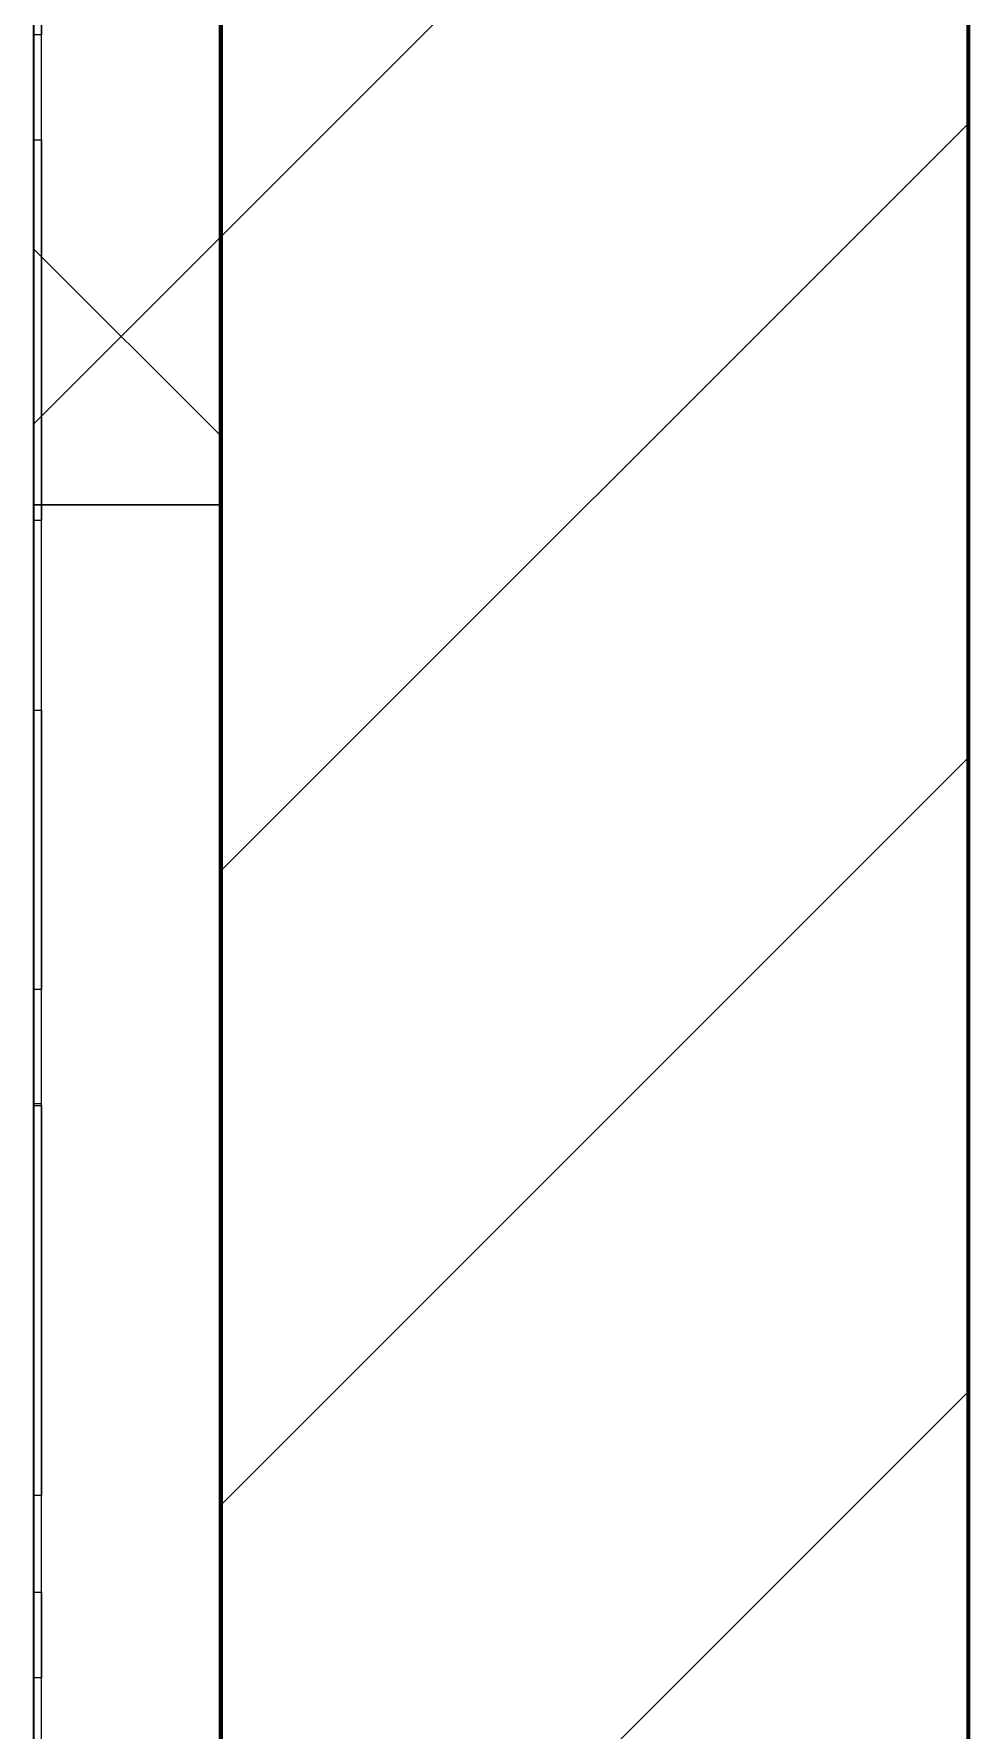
# Model space of a CAD drawing. Header units: millimetres. Extents: x -920231 to -841213, y -17301 to 22361.
# Drawn here: x -869552.4 to -869302.4, y -6948.9 to -6494.9 of the extents above; entities that cross this region are included whole.
import ezdxf

# ---------------------------------------------------------------- set-up
doc = ezdxf.new("R2010")
doc.units = ezdxf.units.MM
for name, color, linetype, lineweight in [('A-GLAZ-CURT', 2, 'Continuous', 9), ('A-WALL', 5, 'Continuous', 35), ('A-WALL-FNSH', 2, 'Continuous', 35), ('A-WALL-PATT', 1, 'Continuous', 35)]:
    doc.layers.add(name, color=color, linetype=linetype, lineweight=lineweight)

# ---------------------------------------------------------------- blocks, each defined once
blk = doc.blocks.new('PPLS-PP19_Custom Tile Pattern - Custom Tile Pattern-V45-4230-01 ENLARGED MULTI-PURPOSE LEVEL - REFLECTED CEILING PLAN - SHEET 1')
at = {"layer": 'A-GLAZ-CURT'}
for p, q in [((-13.88, 0), (9.01, 0)), ((-13.88, -2), (-13.88, 0)), ((9.01, 0), (9.01, -2)), ((34.85, 0), (139.22, 0)), ((34.85, -2), (34.85, 0)), ((139.22, 0), (139.22, -2)), ((139.77, 0), (139.77, -2)), ((170.29, 0), (245.04, 0)), ((170.29, -2), (170.29, 0)), ((195.99, 0), (208.93, 0)), ((208.93, 0), (195.99, 0)), ((209.65, 0), (213.31, 0)), ((213.31, 0), (209.65, 0)), ((230.06, 0), (300, 0)), ((245.04, 0), (245.04, -2)), ((295.8, 0), (300, 0)), ((295.8, -2), (295.8, 0)), ((300, 0), (300, -2)), ((-300, -2), (300, -2)), ((9.01, -2), (-13.88, -2)), ((139.22, -2), (34.85, -2)), ((245.04, -2), (170.29, -2)), ((300, -2), (295.8, -2)), ((300, -2), (300, -50)), ((300, -50), (-300, -50))]:
    blk.add_line(p, q, dxfattribs=at)
for points, knots in [([(-126.5, 0), (-122.44, 0), (-108.71, 0), (-86.68, 0), (-63.44, 0), (-54.4, 0), (-48.53, 0), (-30.79, 0), (-18.03, 0), (8.61, 0), (15.02, 0), (22.91, 0), (31, 0), (39.04, 0), (51.19, 0), (58.74, 0), (61.34, 0), (61.45, 0)], [-5231.017328, -5231.017328, -5231.017328, -5231.017328, -4994.692869, -4542.524482, -4008.285538, -3689.699207, -3546.54457, -3315.260113, -2864.387349, -2439.246196, -2084.094819, -1956.422387, -1818.904206, -1645.594513, -1443.202566, -1228.752106, -1120.932285, -1120.932285, -1120.932285, -1120.932285]), ([(-115.82, 0), (-114.96, 0), (-110.41, 0), (-96.78, 0), (-71.33, 0), (-42.53, 0), (-12.78, 0), (4.23, 0), (9.64, 0), (10.14, 0), (10.18, 0)], [-5724.064692, -5724.064692, -5724.064692, -5724.064692, -5430.283136, -5103.229623, -4799.173296, -4065.652676, -3589.737505, -3285.047089, -3066.359526, -3044.715262, -3044.715262, -3044.715262, -3044.715262]), ([(31.18, 0), (25.97, 0), (11.99, 0), (-16.92, 0), (-47.42, 0), (-65.35, 0), (-66.28, 0), (-66.31, 0)], [-4496.803627, -4496.803627, -4496.803627, -4496.803627, -4222.080604, -3745.412743, -2981.410125, -2542.574734, -2526.906796, -2526.906796, -2526.906796, -2526.906796]), ([(42.81, 0), (40.2, 0), (33.63, 0), (24.07, 0), (12.82, 0), (-2.9, 0), (-20.62, 0), (-31.32, 0), (-38.03, 0), (-40.23, 0)], [-2450.020912, -2450.020912, -2450.020912, -2450.020912, -2313.748533, -2106.613311, -1925.670641, -1617.263037, -1290.787923, -1039.307308, -917.052149, -917.052149, -917.052149, -917.052149]), ([(-26.75, 0), (-27.82, 0), (-32.34, 0), (-37.12, 0), (-39.4, 0)], [-8718.362214, -8718.362214, -8718.362214, -8718.362214, -8532.293389, -8369.627725, -8369.627725, -8369.627725, -8369.627725]), ([(9.32, 0), (9.08, 0), (7.65, 0), (2.57, 0), (-12.23, 0), (-25.14, 0), (-34.62, 0), (-39.19, 0)], [-2922.926651, -2922.926651, -2922.926651, -2922.926651, -2882.788014, -2720.818881, -2518.50168, -2125.455881, -1826.829157, -1826.829157, -1826.829157, -1826.829157]), ([(-36.78, 0), (-32.43, 0), (-19.22, 0), (8.83, 0), (43.36, 0), (70.92, 0), (82.12, 0), (83.66, 0)], [-6191.144455, -6191.144455, -6191.144455, -6191.144455, -5862.463379, -5340.621928, -4573.028122, -4094.177415, -3869.465285, -3869.465285, -3869.465285, -3869.465285]), ([(-36.29, 0), (-36.29, 0), (-34.66, 0), (-28.88, 0), (-26.95, 0), (-26.54, 0)], [-9150.272121, -9150.272121, -9150.272121, -9150.272121, -9057.163041, -8919.836787, -8834.607043, -8834.607043, -8834.607043, -8834.607043]), ([(30.82, 0), (29.27, 0), (20.14, 0), (3.54, 0), (-16.58, 0), (-34.76, 0), (-36.04, 0)], [-10462.034656, -10462.034656, -10462.034656, -10462.034656, -10363.088938, -9884.23066, -9424.652049, -9182.880979, -9182.880979, -9182.880979, -9182.880979]), ([(70.61, 0), (66.16, 0), (55.8, 0), (39.61, 0), (24.74, 0), (2.64, 0), (-17.84, 0), (-30.57, 0), (-31.82, 0), (-32, 0)], [-4647.237329, -4647.237329, -4647.237329, -4647.237329, -4326.416877, -4098.545751, -3766.694881, -3333.063701, -2994.501669, -2698.150104, -2614.070998, -2614.070998, -2614.070998, -2614.070998]), ([(-30.61, 0), (-29.53, 0), (-23.35, 0), (-15.75, 0), (-15.19, 0)], [-54150.414002, -54150.414002, -54150.414002, -54150.414002, -53749.15266, -53717.791567, -53717.791567, -53717.791567, -53717.791567]), ([(-13.88, 0), (-15.14, 0), (-18.44, 0), (-26.26, 0), (-29.97, 0), (-30.54, 0)], [-55123.81448, -55123.81448, -55123.81448, -55123.81448, -54789.006179, -54461.685999, -54258.56961, -54258.56961, -54258.56961, -54258.56961]), ([(-30.52, 0), (-27.11, 0), (-17.83, 0), (5.99, 0), (22.06, 0), (36.13, 0), (40.55, 0), (42.81, 0)], [-2323.618664, -2323.618664, -2323.618664, -2323.618664, -2142.497158, -1716.209403, -1206.526904, -1089.329421, -970.572472, -970.572472, -970.572472, -970.572472]), ([(8.33, 0), (8.19, 0), (7.18, 0), (0.32, 0), (-13.89, 0), (-24.92, 0), (-29.03, 0)], [-3574.286521, -3574.286521, -3574.286521, -3574.286521, -3526.962355, -3285.499107, -2903.012179, -2680.714891, -2680.714891, -2680.714891, -2680.714891]), ([(-28.57, 0), (-26.93, 0), (-20.29, 0), (-11.45, 0), (2.08, 0), (13.15, 0), (21.24, 0), (24.62, 0), (24.72, 0), (24.72, 0)], [-5361.429781, -5361.429781, -5361.429781, -5361.429781, -5261.36855, -5050.479954, -4785.90057, -4596.498881, -4445.288762, -4384.376941, -4376.041937, -4376.041937, -4376.041937, -4376.041937]), ([(-15.19, 0), (-13.07, 0), (7.48, 0), (29.35, 0), (41.98, 0), (42.03, 0)], [-461.142613, -461.142613, -461.142613, -461.142613, -429.606584, -390.253598, -390.072149, -390.072149, -390.072149, -390.072149]), ([(42.81, 0), (40.51, 0), (31.45, 0), (18.55, 0), (11.55, 0), (9.01, 0)], [-314.699198, -314.699198, -314.699198, -314.699198, -307.516438, -285.83788, -269.307637, -269.307637, -269.307637, -269.307637]), ([(24.69, 0), (24.54, 0), (20.99, 0), (15.48, 0), (10.8, 0), (9.63, 0)], [-4368.572414, -4368.572414, -4368.572414, -4368.572414, -4306.476363, -4080.000647, -3772.857994, -3772.857994, -3772.857994, -3772.857994]), ([(18.16, 0), (19.15, 0), (24.25, 0), (25.66, 0), (26.12, 0)], [-5700.113719, -5700.113719, -5700.113719, -5700.113719, -5554.232259, -5302.431367, -5302.431367, -5302.431367, -5302.431367]), ([(42.87, 0), (42.44, 0), (38.57, 0), (29.53, 0), (20.67, 0), (18.85, 0), (18.16, 0)], [-6336.98754, -6336.98754, -6336.98754, -6336.98754, -6314.283804, -6135.05769, -5972.647715, -5832.674503, -5832.674503, -5832.674503, -5832.674503]), ([(27.44, 0), (27.9, 0), (29.54, 0), (38.07, 0), (53.39, 0), (71.67, 0), (84.83, 0), (86.01, 0), (92.51, 0), (94.33, 0)], [-5037.309798, -5037.309798, -5037.309798, -5037.309798, -4887.603822, -4705.298446, -4353.683244, -3960.84581, -3759.045785, -3336.541051, -2783.776468, -2783.776468, -2783.776468, -2783.776468]), ([(136.44, 0), (121.66, 0), (86.93, 0), (51.16, 0), (31.18, 0)], [-106.750556, -106.750556, -106.750556, -106.750556, -59.610984, 0, 0, 0, 0]), ([(34.85, 0), (38.34, 0), (49.1, 0), (71.92, 0), (100.49, 0), (115.44, 0), (125.62, 0)], [-133.562983, -133.562983, -133.562983, -133.562983, -118.513713, -97.899267, -63.759246, -39.28323, -39.28323, -39.28323, -39.28323]), ([(42.82, 0), (42.11, 0), (39.56, 0), (36.02, 0), (35.54, 0), (35.54, 0)], [-328.82508, -328.82508, -328.82508, -328.82508, -326.15566, -319.318397, -317.489778, -317.489778, -317.489778, -317.489778]), ([(42.8, 0), (56.54, 0), (84.58, 0), (111.76, 0), (124.99, 0)], [-389.269039, -389.269039, -389.269039, -389.269039, -346.313304, -304.787593, -304.787593, -304.787593, -304.787593]), ([(76.63, 0), (74.8, 0), (67.65, 0), (55.99, 0), (46.37, 0), (42.84, 0)], [-3095.572228, -3095.572228, -3095.572228, -3095.572228, -2950.589685, -2634.532728, -2450.661347, -2450.661347, -2450.661347, -2450.661347]), ([(53.18, 0), (53.06, 0), (52.22, 0), (48.11, 0), (44.12, 0), (42.84, 0)], [-622.740158, -622.740158, -622.740158, -622.740158, -566.066452, -360.610861, -268.733837, -268.733837, -268.733837, -268.733837]), ([(103.09, 0), (101.08, 0), (86.31, 0), (65.8, 0), (47.8, 0), (42.89, 0)], [-375.435014, -375.435014, -375.435014, -375.435014, -369.147452, -330.153101, -314.790799, -314.790799, -314.790799, -314.790799]), ([(42.93, 0), (43.4, 0), (50.63, 0), (64.79, 0), (95.91, 0), (116.65, 0), (124.56, 0), (125.26, 0)], [-307.218636, -307.218636, -307.218636, -307.218636, -305.899624, -287.17622, -249.500363, -194.761443, -189.140439, -189.140439, -189.140439, -189.140439]), ([(42.94, 0), (44.21, 0), (48.33, 0), (57.76, 0), (64.47, 0), (72.74, 0), (75.22, 0), (76.03, 0), (76.21, 0)], [-968.174444, -968.174444, -968.174444, -968.174444, -901.315459, -753.071572, -495.328968, -421.953223, -334.951786, -290.452333, -290.452333, -290.452333, -290.452333]), ([(125.87, 0), (119.55, 0), (102.29, 0), (76.86, 0), (57.82, 0), (47.66, 0), (44.47, 0), (43.24, 0)], [-431.911913, -431.911913, -431.911913, -431.911913, -401.860199, -357.622665, -341.267687, -334.000314, -329.358298, -329.358298, -329.358298, -329.358298]), ([(114.39, 0), (114.2, 0), (112.08, 0), (105.42, 0), (92.38, 0), (85.59, 0), (74.4, 0), (62.26, 0), (52.41, 0), (47.08, 0), (43.44, 0)], [-8148.58938, -8148.58938, -8148.58938, -8148.58938, -8105.191388, -7723.759874, -7531.75727, -7135.649961, -6924.452779, -6738.82075, -6548.303034, -6347.322254, -6347.322254, -6347.322254, -6347.322254]), ([(61.47, 0), (61.47, 0), (61.21, 0), (54.61, 0), (53.71, 0), (53.56, 0)], [-1113.311073, -1113.311073, -1113.311073, -1113.311073, -1096.402191, -891.204116, -747.28819, -747.28819, -747.28819, -747.28819]), ([(76.22, 0), (75.58, 0), (73.64, 0), (71.05, 0), (70.61, 0)], [-193.634889, -193.634889, -193.634889, -193.634889, -31.537676, 0, 0, 0, 0]), ([(94.4, 0), (94.4, 0), (94.64, 0), (99.11, 0), (108.97, 0), (117.5, 0), (123.62, 0), (125.85, 0)], [-2348.345796, -2348.345796, -2348.345796, -2348.345796, -2310.419338, -2233.599744, -2052.234781, -1843.028543, -1726.414061, -1726.414061, -1726.414061, -1726.414061]), ([(125.69, 0), (123.8, 0), (122.13, 0), (114.96, 0), (108.04, 0), (103.09, 0)], [-30.47682, -30.47682, -30.47682, -30.47682, -22.807238, -15.488593, 0, 0, 0, 0]), ([(157.9, 0), (156.77, 0), (151.67, 0), (143.29, 0), (134.04, 0), (126.24, 0), (118.6, 0), (114.23, 0), (111.98, 0), (105.66, 0), (105.23, 0), (105.23, 0)], [-10292.955006, -10292.955006, -10292.955006, -10292.955006, -10098.273015, -9847.788484, -9677.714971, -9567.007022, -9453.21225, -9220.200448, -9012.77275, -8966.157302, -8929.495943, -8929.495943, -8929.495943, -8929.495943]), ([(105.26, 0), (105.52, 0), (111.01, 0), (112.65, 0), (113.59, 0)], [-8920.561005, -8920.561005, -8920.561005, -8920.561005, -8814.835624, -8577.462505, -8577.462505, -8577.462505, -8577.462505]), ([(125.86, 0), (129.84, 0), (134.06, 0), (138.28, 0), (138.53, 0)], [-303.877048, -303.877048, -303.877048, -303.877048, -291.370682, -290.5735, -290.5735, -290.5735, -290.5735]), ([(125.91, 0), (127.24, 0), (128.82, 0), (129.02, 0), (129.02, 0)], [-39.050993, -39.050993, -39.050993, -39.050993, -35.895543, -35.445596, -35.445596, -35.445596, -35.445596]), ([(126.03, 0), (129.72, 0), (142.07, 0), (163.31, 0), (185.23, 0), (193.62, 0), (194.69, 0), (194.79, 0)], [-1723.290194, -1723.290194, -1723.290194, -1723.290194, -1530.39897, -1095.004608, -529.74427, -295.064701, -265.121568, -265.121568, -265.121568, -265.121568]), ([(168.37, 0), (167.68, 0), (162.47, 0), (150.38, 0), (131.77, 0), (126.35, 0)], [-543.375029, -543.375029, -543.375029, -543.375029, -530.793311, -458.593899, -432.67672, -432.67672, -432.67672, -432.67672]), ([(193.8, 0), (193.33, 0), (190.11, 0), (183.13, 0), (171, 0), (161.95, 0), (161.28, 0), (158.35, 0), (157.85, 0), (157.77, 0)], [-11665.349007, -11665.349007, -11665.349007, -11665.349007, -11565.880756, -11105.624034, -10839.086983, -10768.332124, -10666.779182, -10580.760289, -10550.278881, -10550.278881, -10550.278881, -10550.278881]), ([(208.9, 0), (207.7, 0), (193.51, 0), (177.41, 0), (159.34, 0), (158.33, 0), (158.3, 0)], [-192.02946, -192.02946, -192.02946, -192.02946, -187.987675, -143.776725, -129.632772, -123.352749, -123.352749, -123.352749, -123.352749]), ([(159.07, 0), (159.13, 0), (160.84, 0), (165.21, 0), (174.15, 0), (185.98, 0), (208.82, 0), (219.42, 0), (230.06, 0)], [-115.643202, -115.643202, -115.643202, -115.643202, -114.681583, -87.660824, -65.295536, -41.623857, -24.459831, 0, 0, 0, 0]), ([(215.22, 0), (214.62, 0), (210.55, 0), (203.98, 0), (187.54, 0), (175.3, 0), (169.49, 0)], [-203.825446, -203.825446, -203.825446, -203.825446, -198.527383, -184.406837, -162.427601, -142.916156, -142.916156, -142.916156, -142.916156]), ([(170.29, 0), (170.39, 0), (171.48, 0), (172.17, 0), (172.45, 0)], [-59.471458, -59.471458, -59.471458, -59.471458, -56.742688, -29.735729, -29.735729, -29.735729, -29.735729]), ([(172.07, 0), (177.66, 0), (187.87, 0), (201.08, 0), (207.47, 0), (213.96, 0), (215.11, 0)], [-255.364076, -255.364076, -255.364076, -255.364076, -237.955587, -223.92608, -215.862851, -208.75215, -208.75215, -208.75215, -208.75215]), ([(300, 0), (286.53, 0), (255.8, 0), (224.99, 0), (209.53, 0)], [-285.253232, -285.253232, -285.253232, -285.253232, -244.693688, -192.73867, -192.73867, -192.73867, -192.73867]), ([(300, 0), (288.22, 0), (262, 0), (230.48, 0), (220, 0), (219.04, 0)], [-12528.858583, -12528.858583, -12528.858583, -12528.858583, -11905.454923, -11162.864862, -10859.773777, -10859.773777, -10859.773777, -10859.773777]), ([(219.84, 0), (220.8, 0), (227.72, 0), (240.28, 0), (245.04, 0)], [-10674.31991, -10674.31991, -10674.31991, -10674.31991, -10511.382485, -9932.504441, -9932.504441, -9932.504441, -9932.504441]), ([(284.78, 0), (284.83, 0), (285.23, 0), (287.47, 0), (293.59, 0), (297.76, 0), (300, 0)], [-4096.535135, -4096.535135, -4096.535135, -4096.535135, -4053.389046, -3959.664717, -3862.421465, -3746.95702, -3746.95702, -3746.95702, -3746.95702]), ([(295.8, 0), (294.18, 0), (290.94, 0), (286.68, 0), (285.79, 0)], [-4679.165325, -4679.165325, -4679.165325, -4679.165325, -4358.271401, -4213.061173, -4213.061173, -4213.061173, -4213.061173])]:
    blk.add_open_spline(points, degree=3, knots=knots, dxfattribs=at)
for points in [[(42.02, 0), (38.51, 0), (34.71, 0), (30.82, 0)], [(36.29, 0), (37.52, 0), (40.16, 0), (42.78, 0)], [(80.35, 0), (79.57, 0), (78.27, 0), (76.63, 0)], [(84.06, 0), (83.48, 0), (82.41, 0), (81.72, 0)], [(125.89, 0), (130.1, 0), (132.8, 0), (134.6, 0)], [(129.02, 0), (129, 0), (127.56, 0), (126.45, 0)], [(195.11, 0), (194.91, 0), (194.44, 0), (193.8, 0)]]:
    blk.add_open_spline(points, degree=3, dxfattribs=at)
blk = doc.blocks.new('PPLS-PP19_Custom Tile Pattern - Custom Tile Pattern-V46-4230-01 ENLARGED MULTI-PURPOSE LEVEL - REFLECTED CEILING PLAN - SHEET 1')
at = {"layer": 'A-GLAZ-CURT'}
for p, q in [((-300, 0), (-202.31, 0)), ((-300, -2), (-300, 0)), ((-293.07, 0), (-275.75, 0)), ((-275.75, 0), (-293.07, 0)), ((-222.32, 0), (-205, 0)), ((-205, 0), (-222.32, 0)), ((-202.31, 0), (-202.31, -2)), ((-174.21, 0), (-140.66, 0)), ((-174.21, -2), (-174.21, 0)), ((-300, -2), (300, -2)), ((-300, -50), (-300, -2)), ((-202.31, -2), (-300, -2)), ((-140.66, -2), (-174.21, -2)), ((300, -50), (-300, -50))]:
    blk.add_line(p, q, dxfattribs=at)
at = {"layer": 'A-GLAZ-CURT', "flags": 128}
for points in [[(-300, 0), (-291.7, 0), (-283.58, 0), (-275.62, 0), (-267.8, 0), (-260.12, 0), (-252.56, 0), (-245.12, 0), (-237.77, 0), (-230.5, 0), (-223.32, 0), (-216.2, 0), (-209.18, 0), (-202.31, 0)], [(-226.14, 0), (-232.95, 0), (-239.91, 0), (-247.01, 0), (-254.25, 0), (-261.61, 0), (-269.09, 0), (-276.68, 0), (-284.36, 0), (-292.14, 0), (-300, 0)], [(-174.21, 0), (-178.96, 0), (-183.97, 0), (-189.27, 0), (-194.85, 0), (-200.68, 0), (-206.74, 0), (-213.02, 0), (-219.49, 0), (-224.99, 0)]]:
    blk.add_lwpolyline(points, dxfattribs=at)
at = {"layer": 'A-GLAZ-CURT'}
for points, knots in [([(-300, 0), (-284.65, 0), (-236.57, 0), (-184.21, 0), (-151.15, 0), (-140.66, 0)], [-5323.127839, -5323.127839, -5323.127839, -5323.127839, -4502.809032, -2700.551212, -1671.606487, -1671.606487, -1671.606487, -1671.606487]), ([(-225.52, 0), (-243.31, 0), (-267.25, 0), (-294.48, 0), (-300, 0)], [-14883.090856, -14883.090856, -14883.090856, -14883.090856, -13729.592194, -13439.944408, -13439.944408, -13439.944408, -13439.944408]), ([(-225, 0), (-228.84, 0), (-238.59, 0), (-255.22, 0), (-262.59, 0), (-264.9, 0), (-265.4, 0)], [-1062.354122, -1062.354122, -1062.354122, -1062.354122, -858.079193, -543.655514, -208.940337, 0, 0, 0, 0]), ([(-258.6, 0), (-257.91, 0), (-254.26, 0), (-242.21, 0), (-231.34, 0), (-225.2, 0)], [-5722.54675, -5722.54675, -5722.54675, -5722.54675, -5657.471696, -5413.335975, -5069.638732, -5069.638732, -5069.638732, -5069.638732]), ([(-133.82, 0), (-135.51, 0), (-137.8, 0), (-149.31, 0), (-162.01, 0), (-177.91, 0), (-199.46, 0), (-216.65, 0), (-231.26, 0), (-233.46, 0), (-234, 0)], [-2731.647847, -2731.647847, -2731.647847, -2731.647847, -2418.507304, -2308.929706, -2113.765672, -1763.376603, -1422.553702, -978.033455, -846.069444, -682.911962, -682.911962, -682.911962, -682.911962]), ([(-233.49, 0), (-233.44, 0), (-232.38, 0), (-230.74, 0), (-225.3, 0), (-223.63, 0)], [-455.274641, -455.274641, -455.274641, -455.274641, -440.605512, -119.536984, 0, 0, 0, 0]), ([(-225, 0), (-224.13, 0), (-219.99, 0), (-213.1, 0), (-200.2, 0), (-185.8, 0), (-171.77, 0), (-158.7, 0), (-157.22, 0)], [-5065.834793, -5065.834793, -5065.834793, -5065.834793, -5017.494783, -4832.723979, -4666.091899, -4349.945572, -4000.813434, -3840.635403, -3840.635403, -3840.635403, -3840.635403]), ([(-142.98, 0), (-163.97, 0), (-190.87, 0), (-221.34, 0), (-224.99, 0)], [-16903.495882, -16903.495882, -16903.495882, -16903.495882, -15131.813646, -14894.375603, -14894.375603, -14894.375603, -14894.375603]), ([(-141.98, 0), (-143.11, 0), (-147.67, 0), (-147.69, 0), (-158.72, 0), (-174.02, 0), (-185.59, 0), (-205.55, 0), (-218.62, 0), (-224.98, 0)], [-3046.080328, -3046.080328, -3046.080328, -3046.080328, -2919.378265, -2477.344047, -2237.412286, -2029.680487, -1755.085331, -1400.429864, -1062.575795, -1062.575795, -1062.575795, -1062.575795]), ([(-223.63, 0), (-219.39, 0), (-206.17, 0), (-188.58, 0), (-169.02, 0), (-154.5, 0), (-145.17, 0), (-141.92, 0)], [-5463.295695, -5463.295695, -5463.295695, -5463.295695, -5161.076232, -4739.070012, -4465.409639, -4149.119819, -3966.461196, -3966.461196, -3966.461196, -3966.461196])]:
    blk.add_open_spline(points, degree=3, knots=knots, dxfattribs=at)

msp = doc.modelspace()

# ---------------------------------------------------------------- hatches: boundary and pattern name
at = {"layer": 'A-WALL-PATT', "lineweight": 9}
h = msp.add_hatch(dxfattribs=at)
h.set_pattern_fill('FP_2', color=256, style=0, pattern_type=2)
h.set_pattern_definition([(45, (0, 0), (-84.852814, 84.852814), [])])
h.paths.add_polyline_path([(-869302.37, -11465.78), (-869302.37, -3848.08), (-869502.37, -4062.55), (-869502.37, -11465.78)])
h = msp.add_hatch(dxfattribs=at)
h.set_pattern_fill('FP_3', color=256, style=0, pattern_type=2)
h.set_pattern_definition([(45, (0, 0), (-212.13203, 212.13203), []), (135, (0, 0), (-212.13203, -212.13203), [])])
h.paths.add_polyline_path([(-869502.37, -11465.78), (-869502.37, -4062.55), (-869552.37, -4116.17), (-869552.37, -11465.78)])

# ---------------------------------------------------------------- linework, layer by layer
at = {"layer": 'A-WALL', "color": 7, "lineweight": 70}
for p, q in [((-869502.37, -11465.78), (-869502.37, -4062.55)), ((-869502.37, -4062.55), (-869502.37, -11465.78)), ((-869302.37, -4141.33), (-869302.37, -11465.78))]:
    msp.add_line(p, q, dxfattribs=at)
at = {"layer": 'A-WALL-FNSH', "color": 250}
msp.add_line((-869552.37, -11415.78), (-869552.37, -4116.17), dxfattribs=at)

# ---------------------------------------------------------------- block references
at = {"layer": 'A-GLAZ-CURT', "rotation": 90}
for name, p in [('PPLS-PP19_Custom Tile Pattern - Custom Tile Pattern-V46-4230-01 ENLARGED MULTI-PURPOSE LEVEL - REFLECTED CEILING PLAN - SHEET 1', (-869552.37, -6320.98)), ('PPLS-PP19_Custom Tile Pattern - Custom Tile Pattern-V45-4230-01 ENLARGED MULTI-PURPOSE LEVEL - REFLECTED CEILING PLAN - SHEET 1', (-869552.37, -6920.98))]:
    msp.add_blockref(name, p, dxfattribs=at)

doc.saveas('drawing.dxf')
